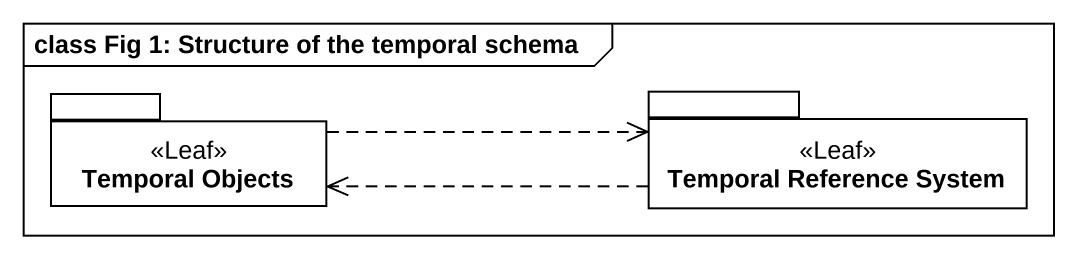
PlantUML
@startuml
mainframe class Fig 1: Structure of the temporal schema
package "Temporal Objects" as Temporal_Objects <<Leaf>> {
}
package "Temporal Reference System" as Temporal_Reference_System <<Leaf>> {
}
Temporal_Objects .right.> Temporal_Reference_System
Temporal_Reference_System .left.> Temporal_Objects
@enduml
